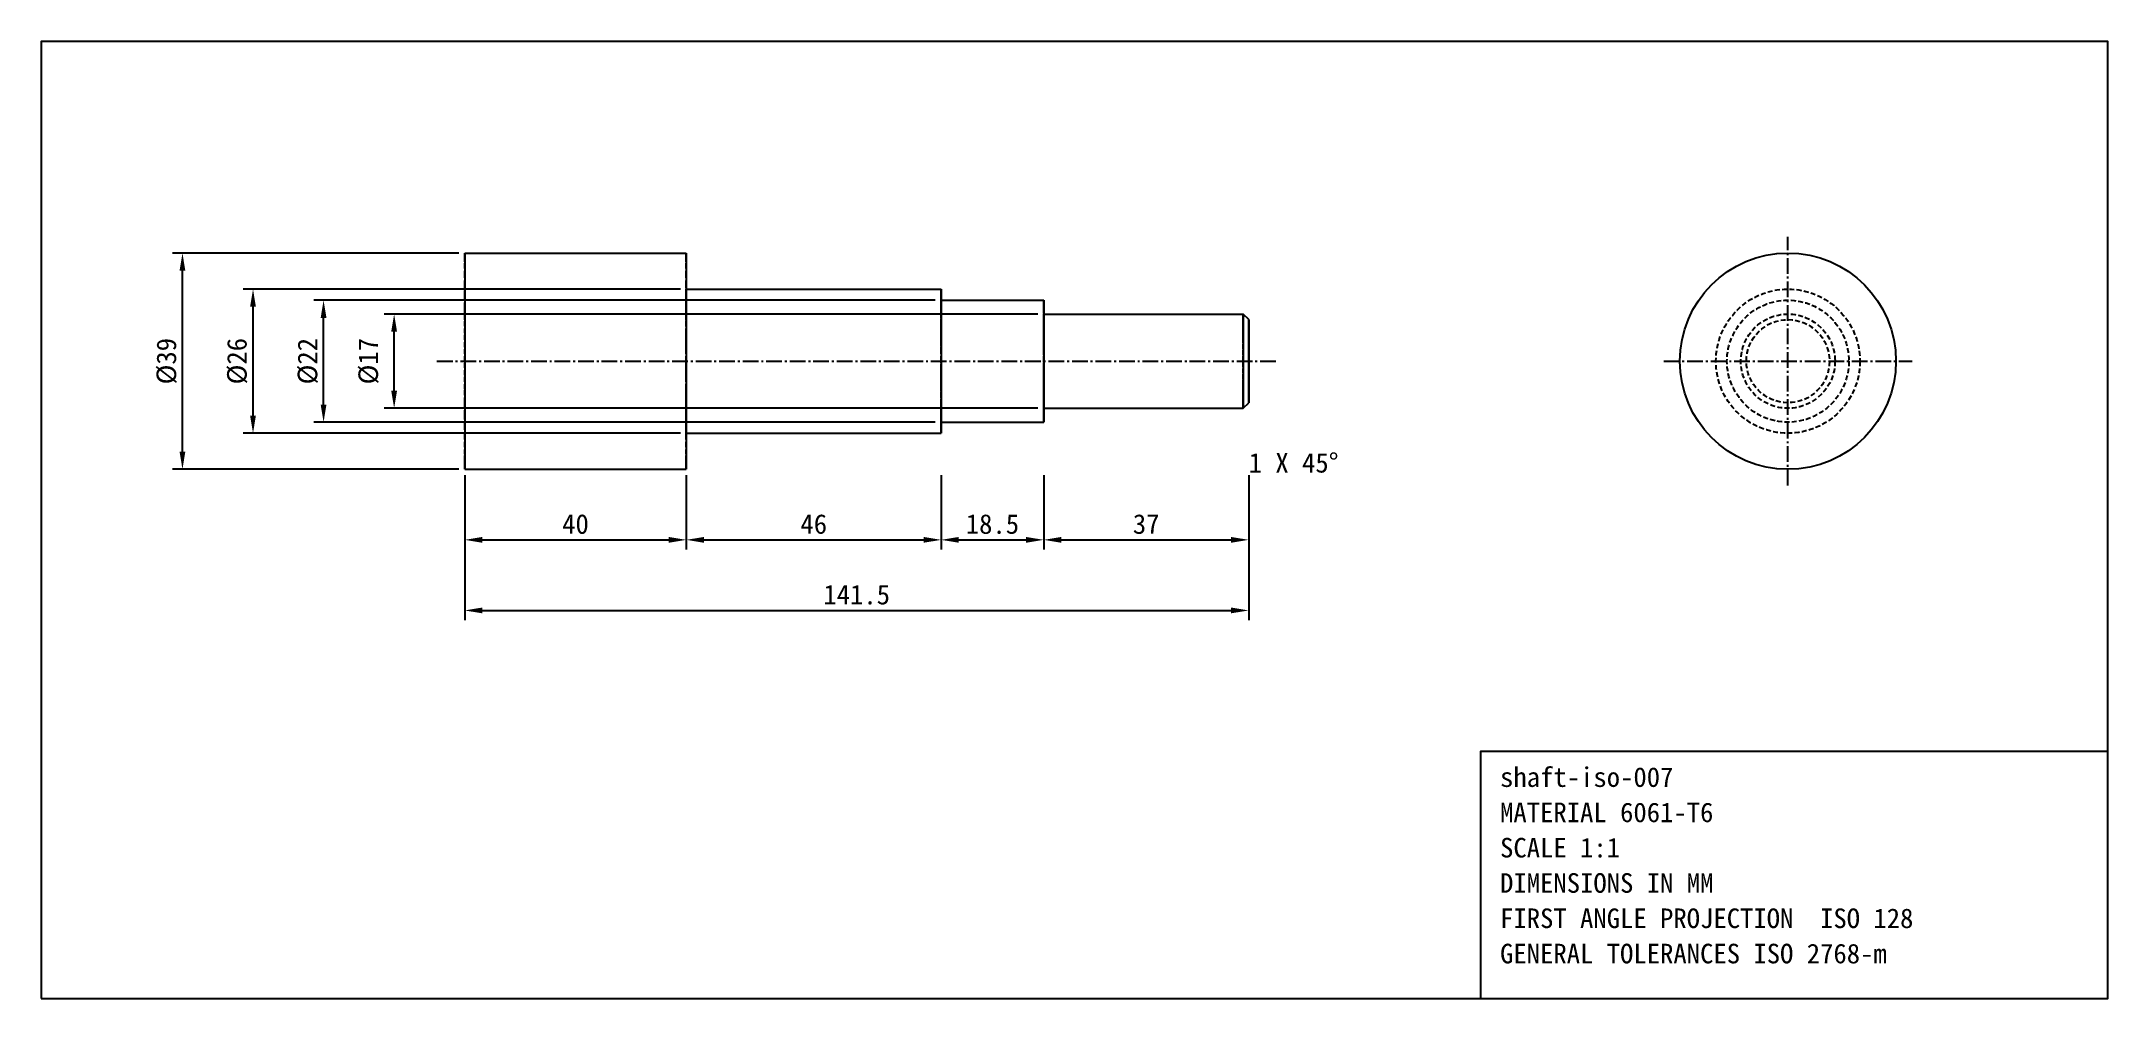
# Model space of a CAD drawing. Header units: millimetres. Extents: x -76 to 297, y -115 to 58.
import ezdxf

# ---------------------------------------------------------------- set-up
doc = ezdxf.new("R2010")
doc.units = ezdxf.units.MM
doc.linetypes.add('CENTER', pattern=[4.245, 2.83, -0.530625, 0.35375, -0.530625])
doc.linetypes.add('DASHED', pattern=[1.308875, 0.884375, -0.4245])
for name, color, linetype in [('中心线', 1, 'CENTER'), ('尺寸线', 3, 'CONTINUOUS'), ('文字', 7, 'CONTINUOUS'), ('虚线', 7, 'DASHED'), ('轮廓线', 7, 'CONTINUOUS')]:
    doc.layers.add(name, color=color, linetype=linetype)
doc.styles.add('CN', font='simsun.ttc')
doc.dimstyles.get("Standard").update_dxf_attribs({"dimtxt": 3.5375, "dimasz": 3.18375, "dimexe": 1.76875, "dimexo": 1.06125, "dimgap": 1.06125, "dimtad": 1, "dimdsep": 46, "dimtxsty": 'CN', "dimcen": 2.5, "dimazin": 3, "dimtfac": 1, "dimtmove": 0, "dimatfit": 3})

msp = doc.modelspace()

# ---------------------------------------------------------------- linework, layer by layer
at = {"layer": '中心线'}
for p, q in [((238.825, -22.425), (238.825, 22.425)), ((-5, 0), (146.5, 0)), ((216.4, 0), (261.25, 0))]:
    msp.add_line(p, q, dxfattribs=at)
at = {"layer": '虚线'}
for points in [[(0, -19.5), (0, -19.215), (0, -18.771), (0, -17.929), (0, -16.794), (0, -15.439), (0, -13.702), (0, -11.85), (0, -9.693), (0, -7.43), (0, -5.026), (0, -2.531), (0, 0), (0, 2.531), (0, 5.026), (0, 7.43), (0, 9.693), (0, 11.85), (0, 13.702), (0, 15.439), (0, 16.794), (0, 17.929), (0, 18.771), (0, 19.215), (0, 19.5)], [(40, -19.5), (40, -19.215), (40, -18.771), (40, -17.929), (40, -16.794), (40, -15.439), (40, -13.702), (40, -11.85), (40, -9.693), (40, -7.43), (40, -5.026), (40, -2.531), (40, 0), (40, 2.531), (40, 5.026), (40, 7.43), (40, 9.693), (40, 11.85), (40, 13.702), (40, 15.439), (40, 16.794), (40, 17.929), (40, 18.771), (40, 19.215), (40, 19.5)], [(40, -13), (40, -12.81), (40, -12.514), (40, -11.953), (40, -11.196), (40, -10.293), (40, -9.135), (40, -7.9), (40, -6.462), (40, -4.954), (40, -3.351), (40, -1.687), (40, 0), (40, 1.687), (40, 3.351), (40, 4.954), (40, 6.462), (40, 7.9), (40, 9.135), (40, 10.293), (40, 11.196), (40, 11.953), (40, 12.514), (40, 12.81), (40, 13)], [(40, 13), (40, 12.81), (40, 12.514), (40, 11.953), (40, 11.196), (40, 10.293), (40, 9.135), (40, 7.9), (40, 6.462), (40, 4.954), (40, 3.351), (40, 1.687), (40, 0), (40, -1.687), (40, -3.351), (40, -4.954), (40, -6.462), (40, -7.9), (40, -9.135), (40, -10.293), (40, -11.196), (40, -11.953), (40, -12.514), (40, -12.81), (40, -13)], [(86, -13), (86, -12.81), (86, -12.514), (86, -11.953), (86, -11.196), (86, -10.293), (86, -9.135), (86, -7.9), (86, -6.462), (86, -4.954), (86, -3.351), (86, -1.687), (86, 0), (86, 1.687), (86, 3.351), (86, 4.954), (86, 6.462), (86, 7.9), (86, 9.135), (86, 10.293), (86, 11.196), (86, 11.953), (86, 12.514), (86, 12.81), (86, 13)], [(86, -11), (86, -10.839), (86, -10.589), (86, -10.114), (86, -9.474), (86, -8.709), (86, -7.729), (86, -6.685), (86, -5.468), (86, -4.191), (86, -2.835), (86, -1.428), (86, 0), (86, 1.428), (86, 2.835), (86, 4.191), (86, 5.468), (86, 6.685), (86, 7.729), (86, 8.709), (86, 9.474), (86, 10.114), (86, 10.589), (86, 10.839), (86, 11)], [(86, 11), (86, 10.839), (86, 10.589), (86, 10.114), (86, 9.474), (86, 8.709), (86, 7.729), (86, 6.685), (86, 5.468), (86, 4.191), (86, 2.835), (86, 1.428), (86, 0), (86, -1.428), (86, -2.835), (86, -4.191), (86, -5.468), (86, -6.685), (86, -7.729), (86, -8.709), (86, -9.474), (86, -10.114), (86, -10.589), (86, -10.839), (86, -11)], [(104.5, -11), (104.5, -10.839), (104.5, -10.589), (104.5, -10.114), (104.5, -9.474), (104.5, -8.709), (104.5, -7.729), (104.5, -6.685), (104.5, -5.468), (104.5, -4.191), (104.5, -2.835), (104.5, -1.428), (104.5, 0), (104.5, 1.428), (104.5, 2.835), (104.5, 4.191), (104.5, 5.468), (104.5, 6.685), (104.5, 7.729), (104.5, 8.709), (104.5, 9.474), (104.5, 10.114), (104.5, 10.589), (104.5, 10.839), (104.5, 11)], [(104.5, -8.5), (104.5, -8.376), (104.5, -8.182), (104.5, -7.815), (104.5, -7.321), (104.5, -6.73), (104.5, -5.973), (104.5, -5.165), (104.5, -4.225), (104.5, -3.239), (104.5, -2.191), (104.5, -1.103), (104.5, 0), (104.5, 1.103), (104.5, 2.191), (104.5, 3.239), (104.5, 4.225), (104.5, 5.165), (104.5, 5.973), (104.5, 6.73), (104.5, 7.321), (104.5, 7.815), (104.5, 8.182), (104.5, 8.376), (104.5, 8.5)], [(104.5, 8.5), (104.5, 8.376), (104.5, 8.182), (104.5, 7.815), (104.5, 7.321), (104.5, 6.73), (104.5, 5.973), (104.5, 5.165), (104.5, 4.225), (104.5, 3.239), (104.5, 2.191), (104.5, 1.103), (104.5, 0), (104.5, -1.103), (104.5, -2.191), (104.5, -3.239), (104.5, -4.225), (104.5, -5.165), (104.5, -5.973), (104.5, -6.73), (104.5, -7.321), (104.5, -7.815), (104.5, -8.182), (104.5, -8.376), (104.5, -8.5)], [(140.5, -8.5), (140.5, -8.376), (140.5, -8.182), (140.5, -7.815), (140.5, -7.321), (140.5, -6.73), (140.5, -5.973), (140.5, -5.165), (140.5, -4.225), (140.5, -3.239), (140.5, -2.191), (140.5, -1.103), (140.5, 0), (140.5, 1.103), (140.5, 2.191), (140.5, 3.239), (140.5, 4.225), (140.5, 5.165), (140.5, 5.973), (140.5, 6.73), (140.5, 7.321), (140.5, 7.815), (140.5, 8.182), (140.5, 8.376), (140.5, 8.5)], [(141.5, -7.5), (141.5, -7.39), (141.5, -7.22), (141.5, -6.896), (141.5, -6.459), (141.5, -5.938), (141.5, -5.27), (141.5, -4.558), (141.5, -3.728), (141.5, -2.858), (141.5, -1.933), (141.5, -0.974), (141.5, 0), (141.5, 0.974), (141.5, 1.933), (141.5, 2.858), (141.5, 3.728), (141.5, 4.558), (141.5, 5.27), (141.5, 5.938), (141.5, 6.459), (141.5, 6.896), (141.5, 7.22), (141.5, 7.39), (141.5, 7.5)]]:
    msp.add_lwpolyline(points, dxfattribs=at)
for radius in [13, 11, 8.5, 7.5]:
    msp.add_circle((238.825, 0), radius, dxfattribs=at)
at = {"layer": '轮廓线'}
for p, q in [((0, 19.5), (40, 19.5)), ((40, 13), (86, 13)), ((86, 11), (104.5, 11)), ((104.5, 8.5), (140.5, 8.5)), ((141.5, 7.5), (140.5, 8.5)), ((86, -11), (104.5, -11)), ((104.5, -8.5), (140.5, -8.5)), ((140.5, -8.5), (141.5, -7.5)), ((40, -13), (86, -13)), ((0, -19.5), (40, -19.5))]:
    msp.add_line(p, q, dxfattribs=at)
for points in [[(-76.41, -115.012), (296.53, -115.012), (296.53, 57.705), (-76.41, 57.705)], [(183.33, -115.012), (296.53, -115.012), (296.53, -70.44), (183.33, -70.44)]]:
    msp.add_lwpolyline(points, close=True, dxfattribs=at)
for points in [[(0, 19.5), (0, 19.215), (0, 18.771), (0, 17.929), (0, 16.794), (0, 15.439), (0, 13.702), (0, 11.85), (0, 9.693), (0, 7.43), (0, 5.026), (0, 2.531), (0, 0), (0, -2.531), (0, -5.026), (0, -7.43), (0, -9.693), (0, -11.85), (0, -13.702), (0, -15.439), (0, -16.794), (0, -17.929), (0, -18.771), (0, -19.215), (0, -19.5)], [(40, 19.5), (40, 19.215), (40, 18.771), (40, 17.929), (40, 16.794), (40, 15.439), (40, 13.702), (40, 11.85), (40, 9.693), (40, 7.43), (40, 5.026), (40, 2.531), (40, 0), (40, -2.531), (40, -5.026), (40, -7.43), (40, -9.693), (40, -11.85), (40, -13.702), (40, -15.439), (40, -16.794), (40, -17.929), (40, -18.771), (40, -19.215), (40, -19.5)], [(86, 13), (86, 12.81), (86, 12.514), (86, 11.953), (86, 11.196), (86, 10.293), (86, 9.135), (86, 7.9), (86, 6.462), (86, 4.954), (86, 3.351), (86, 1.687), (86, 0), (86, -1.687), (86, -3.351), (86, -4.954), (86, -6.462), (86, -7.9), (86, -9.135), (86, -10.293), (86, -11.196), (86, -11.953), (86, -12.514), (86, -12.81), (86, -13)], [(104.5, 11), (104.5, 10.839), (104.5, 10.589), (104.5, 10.114), (104.5, 9.474), (104.5, 8.709), (104.5, 7.729), (104.5, 6.685), (104.5, 5.468), (104.5, 4.191), (104.5, 2.835), (104.5, 1.428), (104.5, 0), (104.5, -1.428), (104.5, -2.835), (104.5, -4.191), (104.5, -5.468), (104.5, -6.685), (104.5, -7.729), (104.5, -8.709), (104.5, -9.474), (104.5, -10.114), (104.5, -10.589), (104.5, -10.839), (104.5, -11)], [(140.5, 8.5), (140.5, 8.376), (140.5, 8.182), (140.5, 7.815), (140.5, 7.321), (140.5, 6.73), (140.5, 5.973), (140.5, 5.165), (140.5, 4.225), (140.5, 3.239), (140.5, 2.191), (140.5, 1.103), (140.5, 0), (140.5, -1.103), (140.5, -2.191), (140.5, -3.239), (140.5, -4.225), (140.5, -5.165), (140.5, -5.973), (140.5, -6.73), (140.5, -7.321), (140.5, -7.815), (140.5, -8.182), (140.5, -8.376), (140.5, -8.5)], [(141.5, 7.5), (141.5, 7.39), (141.5, 7.22), (141.5, 6.896), (141.5, 6.459), (141.5, 5.938), (141.5, 5.27), (141.5, 4.558), (141.5, 3.728), (141.5, 2.858), (141.5, 1.933), (141.5, 0.974), (141.5, 0), (141.5, -0.974), (141.5, -1.933), (141.5, -2.858), (141.5, -3.728), (141.5, -4.558), (141.5, -5.27), (141.5, -5.938), (141.5, -6.459), (141.5, -6.896), (141.5, -7.22), (141.5, -7.39), (141.5, -7.5)]]:
    msp.add_lwpolyline(points, dxfattribs=at)
msp.add_circle((238.825, 0), 19.5, dxfattribs=at)

# ---------------------------------------------------------------- texts
at = {"layer": '文字', "style": 'CN'}
for s, p in [('1 X 45°', (141.5, -20.1)), ('shaft-iso-007', (186.867, -76.808)), ('MATERIAL 6061-T6', (186.867, -83.175)), ('SCALE 1:1', (186.867, -89.543)), ('DIMENSIONS IN MM', (186.867, -95.91)), ('FIRST ANGLE PROJECTION  ISO 128', (186.867, -102.278)), ('GENERAL TOLERANCES ISO 2768-m', (186.867, -108.645))]:
    msp.add_text(s, height=3.5375, dxfattribs=at).set_placement(p)

# ---------------------------------------------------------------- dimensions: what is measured, and where the dimension line sits
at = {"layer": '尺寸线'}
for base, p1, p2 in [((-50.94, -19.5), (0, -19.5), (0, 19.5)), ((-38.205, -13), (40, -13), (40, 13)), ((-25.47, -11), (86, -11), (86, 11)), ((-12.735, -8.5), (104.5, -8.5), (104.5, 8.5))]:
    msp.add_linear_dim(base=base, p1=p1, p2=p2, angle=90, text='%%c<>', dimstyle='Standard', dxfattribs=at).render()
for base, p1, p2 in [((0, -32.235), (0, -19.5), (40, -19.5)), ((0, -44.97), (0, -19.5), (141.5, -19.5)), ((40, -32.235), (40, -19.5), (86, -19.5)), ((86, -32.235), (86, -19.5), (104.5, -19.5)), ((104.5, -32.235), (104.5, -19.5), (141.5, -19.5))]:
    msp.add_linear_dim(base=base, p1=p1, p2=p2, dimstyle='Standard', dxfattribs=at).render()

doc.saveas('drawing.dxf')
